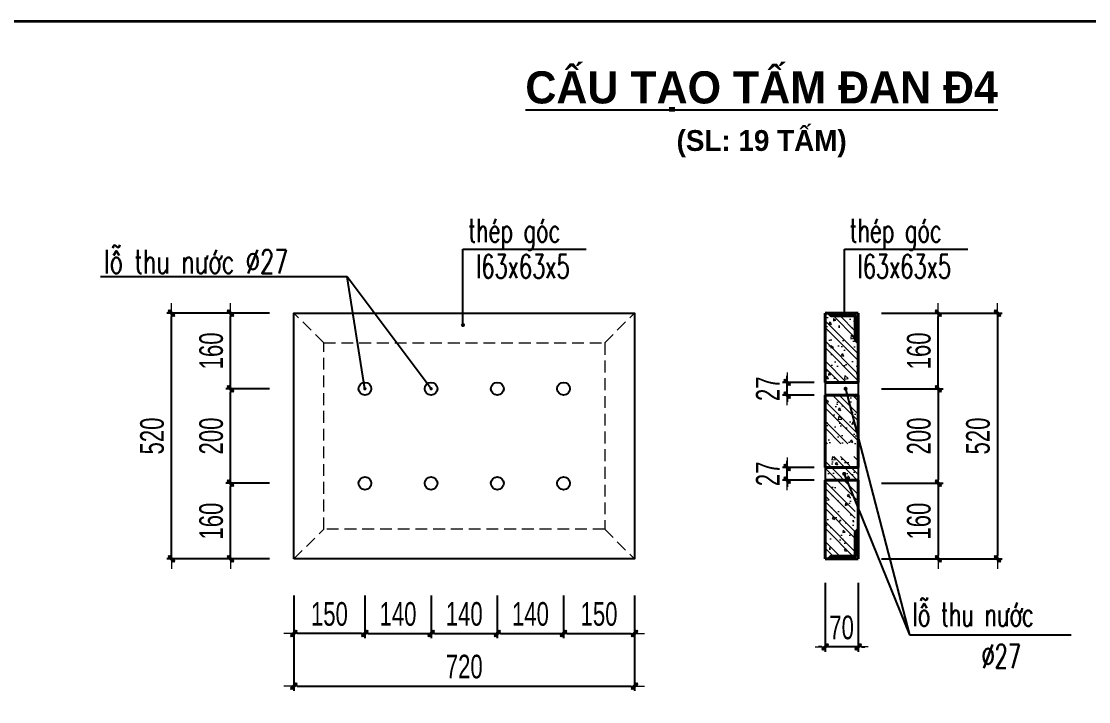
# Model space of a CAD drawing. Header units: inches. Extents: x -676 to 53517, y -16349 to 46516.
# Drawn here: x 31758 to 34014, y 12518 to 13956 of the extents above; entities that cross this region are included whole.
import ezdxf
from ezdxf.enums import TextEntityAlignment as Align

# ---------------------------------------------------------------- set-up
doc = ezdxf.new("R2010")
doc.units = ezdxf.units.IN
doc.header["$MEASUREMENT"] = 0
doc.linetypes.add('HIDDEN', pattern=[0.375, 0.25, -0.125])
doc.layers.add('ENTTNTHIETKE1', color=2, linetype='Continuous')
for name, color, linetype, lineweight in [('LC Dim', 8, 'Continuous', 18), ('LC Hatch', 252, 'Continuous', 9), ('LC MANH DUT', 35, 'HIDDEN', 5), ('LC Net dam2', 6, 'Continuous', 40), ('LC Net thay', 7, 'Continuous', 25), ('LC Text1', 3, 'Continuous', 20), ('LC Text2', 7, 'Continuous', 25), ('THAY', 7, 'Continuous', 25), ('THEP', 1, 'Continuous', 35)]:
    doc.layers.add(name, color=color, linetype=linetype, lineweight=lineweight)
doc.styles.add('Arch-Dim', font='vnsimli.shx', dxfattribs={"width": 0.65})
doc.styles.add('HOATBIF', font='hoatbif.shx', dxfattribs={"width": 0.7})
doc.styles.add('LC 1', font='')
doc.styles.add('LC 3', font='vnsimli.shx', dxfattribs={"width": 0.75})
doc.styles.get('LC 1').set_extended_font_data('.VnAvantH', bold=True)
doc.dimstyles.new('1-100(1-25)', dxfattribs={"dimscale": 25, "dimtxt": 2.5, "dimasz": 0.35, "dimexe": 0.5, "dimexo": 0, "dimgap": 0.8, "dimtad": 1, "dimdec": 0, "dimzin": 0, "dimdsep": 46, "dimtxsty": 'HOATBIF', "dimblk1": 'DOT', "dimblk2": 'DOT', "dimsah": 1, "dimcen": -1, "dimdle": 1, "dimclrd": 256, "dimclre": 256, "dimclrt": 4, "dimadec": 3, "dimazin": 2, "dimtfac": 0.333333, "dimtdec": 0, "dimtix": 1, "dimtmove": 2, "dimatfit": 3, "dimldrblk": 'DOT', "dimfxl": 1, "dimtvp": 0.833333, "dimtolj": 1, "dimtzin": 0, "dimarcsym": 0})

# ---------------------------------------------------------------- blocks, each defined once
blk = doc.blocks.new('*U469')
at = {"layer": 'LC Net thay'}
blk.add_circle((0, 0), 13.5, dxfattribs=at)
blk = doc.blocks.new('*U470')
at = {"layer": 'LC Net thay', "color": 0, "linetype": 'ByBlock', "lineweight": -2, "transparency": 16777216}
for p in [(0, 420), (200, 420), (0, 280), (200, 280), (0, 140), (200, 140), (0, 0), (200, 0)]:
    blk.add_blockref('*U469', p, dxfattribs=at)
blk = doc.blocks.new('DOT')
at = {"layer": 'LC Dim'}
blk.add_line((-3, 0), (3, 0), dxfattribs=at)
at = {"layer": 'LC Dim', "color": 4}
blk.add_line((-1, -1), (1, 1), dxfattribs=at)
blk.add_lwpolyline([(0.5, 1), (-1, -0.5), (-0.5, -1), (1, 0.5)], close=True, dxfattribs=at)
blk = doc.blocks.new('*D477')
at = {"layer": 'Defpoints', "color": 0, "transparency": 16777216}
for p in [(32334.3, 12742.1), (32484.3, 12742.1), (32334.3, 12662.1)]:
    blk.add_point(p, dxfattribs=at)
at = {"layer": 'LC Dim', "lineweight": -2, "transparency": 16777216}
for p, q in [((32334.3, 12742.1), (32334.3, 12652.1)), ((32484.3, 12742.1), (32484.3, 12652.1)), ((32477.3, 12662.1), (32341.3, 12662.1))]:
    blk.add_line(p, q, dxfattribs=at)
at = {"layer": 'LC Dim', "lineweight": -2, "transparency": 16777216, "xscale": 7, "yscale": 7, "zscale": 7, "rotation": 180}
blk.add_blockref('DOT', (32334.3, 12662.1), dxfattribs=at)
at = {"layer": 'LC Dim', "lineweight": -2, "transparency": 16777216, "xscale": 7, "yscale": 7, "zscale": 7}
blk.add_blockref('DOT', (32484.3, 12662.1), dxfattribs=at)
at = {"layer": 'LC Dim', "color": 4, "transparency": 16777216, "insert": (32409.3, 12703.1), "char_height": 50, "attachment_point": 5, "style": 'HOATBIF'}
blk.add_mtext('\\A1;150', dxfattribs=at)
blk = doc.blocks.new('_Dot')
at = {"color": 0, "linetype": 'ByBlock', "lineweight": -2}
blk.add_line((-0.5, 0), (-1, 0), dxfattribs=at)
at = {"color": 0, "linetype": 'ByBlock', "const_width": 0.5}
blk.add_lwpolyline([(-0.25, 0, 1), (0.25, 0, 1)], format="xyb", close=True, dxfattribs=at)
blk = doc.blocks.new('*D478')
at = {"layer": 'Defpoints', "color": 0, "transparency": 16777216}
for p in [(32484.3, 12742.1), (32624.3, 12742.1), (32624.3, 12662.1)]:
    blk.add_point(p, dxfattribs=at)
at = {"layer": 'LC Dim', "lineweight": -2, "transparency": 16777216}
for p, q in [((32484.3, 12742.1), (32484.3, 12652.1)), ((32624.3, 12742.1), (32624.3, 12652.1)), ((32491.3, 12662.1), (32617.3, 12662.1))]:
    blk.add_line(p, q, dxfattribs=at)
at = {"layer": 'LC Dim', "lineweight": -2, "transparency": 16777216, "xscale": 7, "yscale": 7, "zscale": 7, "rotation": 180}
blk.add_blockref('DOT', (32484.3, 12662.1), dxfattribs=at)
at = {"layer": 'LC Dim', "lineweight": -2, "transparency": 16777216, "xscale": 7, "yscale": 7, "zscale": 7}
blk.add_blockref('DOT', (32624.3, 12662.1), dxfattribs=at)
at = {"layer": 'LC Dim', "color": 4, "transparency": 16777216, "insert": (32554.3, 12703.1), "char_height": 50, "attachment_point": 5, "style": 'HOATBIF'}
blk.add_mtext('\\A1;140', dxfattribs=at)
blk = doc.blocks.new('*D479')
at = {"layer": 'Defpoints', "color": 0, "transparency": 16777216}
for p in [(32624.3, 12742.1), (32764.3, 12742.1), (32764.3, 12662.1)]:
    blk.add_point(p, dxfattribs=at)
at = {"layer": 'LC Dim', "lineweight": -2, "transparency": 16777216}
for p, q in [((32624.3, 12742.1), (32624.3, 12652.1)), ((32764.3, 12742.1), (32764.3, 12652.1)), ((32631.3, 12662.1), (32757.3, 12662.1))]:
    blk.add_line(p, q, dxfattribs=at)
at = {"layer": 'LC Dim', "lineweight": -2, "transparency": 16777216, "xscale": 7, "yscale": 7, "zscale": 7, "rotation": 180}
blk.add_blockref('DOT', (32624.3, 12662.1), dxfattribs=at)
at = {"layer": 'LC Dim', "lineweight": -2, "transparency": 16777216, "xscale": 7, "yscale": 7, "zscale": 7}
blk.add_blockref('DOT', (32764.3, 12662.1), dxfattribs=at)
at = {"layer": 'LC Dim', "color": 4, "transparency": 16777216, "insert": (32694.3, 12703.1), "char_height": 50, "attachment_point": 5, "style": 'HOATBIF'}
blk.add_mtext('\\A1;140', dxfattribs=at)
blk = doc.blocks.new('*D480')
at = {"layer": 'Defpoints', "color": 0, "transparency": 16777216}
for p in [(32764.3, 12742.1), (32904.3, 12742.1), (32904.3, 12662.1)]:
    blk.add_point(p, dxfattribs=at)
at = {"layer": 'LC Dim', "lineweight": -2, "transparency": 16777216}
for p, q in [((32764.3, 12742.1), (32764.3, 12652.1)), ((32904.3, 12742.1), (32904.3, 12652.1)), ((32771.3, 12662.1), (32897.3, 12662.1))]:
    blk.add_line(p, q, dxfattribs=at)
at = {"layer": 'LC Dim', "lineweight": -2, "transparency": 16777216, "xscale": 7, "yscale": 7, "zscale": 7, "rotation": 180}
blk.add_blockref('DOT', (32764.3, 12662.1), dxfattribs=at)
at = {"layer": 'LC Dim', "lineweight": -2, "transparency": 16777216, "xscale": 7, "yscale": 7, "zscale": 7}
blk.add_blockref('DOT', (32904.3, 12662.1), dxfattribs=at)
at = {"layer": 'LC Dim', "color": 4, "transparency": 16777216, "insert": (32834.3, 12703.1), "char_height": 50, "attachment_point": 5, "style": 'HOATBIF'}
blk.add_mtext('\\A1;140', dxfattribs=at)
blk = doc.blocks.new('*D481')
at = {"layer": 'Defpoints', "color": 0, "transparency": 16777216}
for p in [(32904.3, 12742.1), (33054.3, 12742.1), (33054.3, 12662.1)]:
    blk.add_point(p, dxfattribs=at)
at = {"layer": 'LC Dim', "lineweight": -2, "transparency": 16777216}
for p, q in [((32904.3, 12742.1), (32904.3, 12652.1)), ((33054.3, 12742.1), (33054.3, 12652.1)), ((32911.3, 12662.1), (33047.3, 12662.1))]:
    blk.add_line(p, q, dxfattribs=at)
at = {"layer": 'LC Dim', "lineweight": -2, "transparency": 16777216, "xscale": 7, "yscale": 7, "zscale": 7, "rotation": 180}
blk.add_blockref('DOT', (32904.3, 12662.1), dxfattribs=at)
at = {"layer": 'LC Dim', "lineweight": -2, "transparency": 16777216, "xscale": 7, "yscale": 7, "zscale": 7}
blk.add_blockref('DOT', (33054.3, 12662.1), dxfattribs=at)
at = {"layer": 'LC Dim', "color": 4, "transparency": 16777216, "insert": (32979.3, 12703.1), "char_height": 50, "attachment_point": 5, "style": 'HOATBIF'}
blk.add_mtext('\\A1;150', dxfattribs=at)
blk = doc.blocks.new('*D482')
at = {"layer": 'Defpoints', "color": 0, "transparency": 16777216}
for p in [(32334.3, 12742.1), (33054.3, 12742.1), (33054.3, 12550.7)]:
    blk.add_point(p, dxfattribs=at)
at = {"layer": 'LC Dim', "lineweight": -2, "transparency": 16777216}
for p, q in [((32334.3, 12742.1), (32334.3, 12540.7)), ((33054.3, 12742.1), (33054.3, 12540.7)), ((32341.3, 12550.7), (33047.3, 12550.7))]:
    blk.add_line(p, q, dxfattribs=at)
at = {"layer": 'LC Dim', "lineweight": -2, "transparency": 16777216, "xscale": 7, "yscale": 7, "zscale": 7, "rotation": 180}
blk.add_blockref('DOT', (32334.3, 12550.7), dxfattribs=at)
at = {"layer": 'LC Dim', "lineweight": -2, "transparency": 16777216, "xscale": 7, "yscale": 7, "zscale": 7}
blk.add_blockref('DOT', (33054.3, 12550.7), dxfattribs=at)
at = {"layer": 'LC Dim', "color": 4, "transparency": 16777216, "insert": (32694.3, 12591.7), "char_height": 50, "attachment_point": 5, "style": 'HOATBIF'}
blk.add_mtext('\\A1;720', dxfattribs=at)
blk = doc.blocks.new('*D483')
at = {"layer": 'Defpoints', "color": 0, "transparency": 16777216}
for p in [(32200.5, 12979.6), (32282.6, 12979.6), (32282.6, 12819.6)]:
    blk.add_point(p, dxfattribs=at)
at = {"layer": 'LC Dim', "lineweight": -2, "transparency": 16777216}
for p, q in [((32282.6, 12979.6), (32190.5, 12979.6)), ((32200.5, 12826.6), (32200.5, 12972.6)), ((32282.6, 12819.6), (32190.5, 12819.6))]:
    blk.add_line(p, q, dxfattribs=at)
at = {"layer": 'LC Dim', "lineweight": -2, "transparency": 16777216, "xscale": 7, "yscale": 7, "zscale": 7}
for p, rotation in [((32200.5, 12979.6), 90), ((32200.5, 12819.6), 270)]:
    blk.add_blockref('DOT', p, dxfattribs=dict(at, rotation=rotation))
at = {"layer": 'LC Dim', "color": 4, "transparency": 16777216, "insert": (32159.5, 12899.6), "char_height": 50, "attachment_point": 5, "rotation": 90, "style": 'HOATBIF'}
blk.add_mtext('\\A1;160', dxfattribs=at)
blk = doc.blocks.new('*D484')
at = {"layer": 'Defpoints', "color": 0, "transparency": 16777216}
for p in [(32200.5, 13179.6), (32282.6, 13179.6), (32282.6, 12979.6)]:
    blk.add_point(p, dxfattribs=at)
at = {"layer": 'LC Dim', "lineweight": -2, "transparency": 16777216}
for p, q in [((32282.6, 13179.6), (32190.5, 13179.6)), ((32200.5, 12986.6), (32200.5, 13172.6)), ((32282.6, 12979.6), (32190.5, 12979.6))]:
    blk.add_line(p, q, dxfattribs=at)
at = {"layer": 'LC Dim', "lineweight": -2, "transparency": 16777216, "xscale": 7, "yscale": 7, "zscale": 7}
for p, rotation in [((32200.5, 13179.6), 90), ((32200.5, 12979.6), 270)]:
    blk.add_blockref('DOT', p, dxfattribs=dict(at, rotation=rotation))
at = {"layer": 'LC Dim', "color": 4, "transparency": 16777216, "insert": (32159.5, 13079.6), "char_height": 50, "attachment_point": 5, "rotation": 90, "style": 'HOATBIF'}
blk.add_mtext('\\A1;200', dxfattribs=at)
blk = doc.blocks.new('*D485')
at = {"layer": 'Defpoints', "color": 0, "transparency": 16777216}
for p in [(32200.5, 13339.6), (32282.6, 13339.6), (32282.6, 13179.6)]:
    blk.add_point(p, dxfattribs=at)
at = {"layer": 'LC Dim', "lineweight": -2, "transparency": 16777216}
for p, q in [((32282.6, 13339.6), (32190.5, 13339.6)), ((32200.5, 13186.6), (32200.5, 13332.6)), ((32282.6, 13179.6), (32190.5, 13179.6))]:
    blk.add_line(p, q, dxfattribs=at)
at = {"layer": 'LC Dim', "lineweight": -2, "transparency": 16777216, "xscale": 7, "yscale": 7, "zscale": 7}
for p, rotation in [((32200.5, 13339.6), 90), ((32200.5, 13179.6), 270)]:
    blk.add_blockref('DOT', p, dxfattribs=dict(at, rotation=rotation))
at = {"layer": 'LC Dim', "color": 4, "transparency": 16777216, "insert": (32159.5, 13259.6), "char_height": 50, "attachment_point": 5, "rotation": 90, "style": 'HOATBIF'}
blk.add_mtext('\\A1;160', dxfattribs=at)
blk = doc.blocks.new('*D486')
at = {"layer": 'Defpoints', "color": 0, "transparency": 16777216}
for p in [(32075.5, 13339.6), (32282.6, 13339.6), (32282.6, 12819.6)]:
    blk.add_point(p, dxfattribs=at)
at = {"layer": 'LC Dim', "lineweight": -2, "transparency": 16777216}
for p, q in [((32282.6, 13339.6), (32065.5, 13339.6)), ((32075.5, 12826.6), (32075.5, 13332.6)), ((32282.6, 12819.6), (32065.5, 12819.6))]:
    blk.add_line(p, q, dxfattribs=at)
at = {"layer": 'LC Dim', "lineweight": -2, "transparency": 16777216, "xscale": 7, "yscale": 7, "zscale": 7}
for p, rotation in [((32075.5, 13339.6), 90), ((32075.5, 12819.6), 270)]:
    blk.add_blockref('DOT', p, dxfattribs=dict(at, rotation=rotation))
at = {"layer": 'LC Dim', "color": 4, "transparency": 16777216, "insert": (32034.5, 13079.6), "char_height": 50, "attachment_point": 5, "rotation": 90, "style": 'HOATBIF'}
blk.add_mtext('\\A1;520', dxfattribs=at)
blk = doc.blocks.new('*D497')
at = {"layer": 'Defpoints', "color": 0, "transparency": 16777216}
for p in [(33457.1, 12769), (33527.1, 12769), (33457.1, 12633.5)]:
    blk.add_point(p, dxfattribs=at)
at = {"layer": 'LC Dim', "lineweight": -2, "transparency": 16777216}
for p, q in [((33457.1, 12769), (33457.1, 12623.5)), ((33527.1, 12769), (33527.1, 12623.5)), ((33450.1, 12633.5), (33443.1, 12633.5)), ((33527.1, 12633.5), (33457.1, 12633.5)), ((33534.1, 12633.5), (33541.1, 12633.5))]:
    blk.add_line(p, q, dxfattribs=at)
at = {"layer": 'LC Dim', "lineweight": -2, "transparency": 16777216, "xscale": 7, "yscale": 7, "zscale": 7}
blk.add_blockref('DOT', (33457.1, 12633.5), dxfattribs=at)
at = {"layer": 'LC Dim', "lineweight": -2, "transparency": 16777216, "xscale": 7, "yscale": 7, "zscale": 7, "rotation": 180}
blk.add_blockref('DOT', (33527.1, 12633.5), dxfattribs=at)
at = {"layer": 'LC Dim', "color": 4, "transparency": 16777216, "insert": (33492.1, 12674.5), "char_height": 50, "attachment_point": 5, "style": 'HOATBIF'}
blk.add_mtext('\\A1;70', dxfattribs=at)
blk = doc.blocks.new('*D533')
at = {"layer": 'Defpoints', "color": 0, "transparency": 16777216}
for p in [(33576.3, 13179.6), (33576.3, 12979.6), (33696.6, 12979.6)]:
    blk.add_point(p, dxfattribs=at)
at = {"layer": 'LC Dim', "lineweight": -2, "transparency": 16777216}
for p, q in [((33576.3, 13179.6), (33706.6, 13179.6)), ((33696.6, 13172.6), (33696.6, 12986.6)), ((33576.3, 12979.6), (33706.6, 12979.6))]:
    blk.add_line(p, q, dxfattribs=at)
at = {"layer": 'LC Dim', "lineweight": -2, "transparency": 16777216, "xscale": 7, "yscale": 7, "zscale": 7}
for p, rotation in [((33696.6, 13179.6), 90), ((33696.6, 12979.6), 270)]:
    blk.add_blockref('DOT', p, dxfattribs=dict(at, rotation=rotation))
at = {"layer": 'LC Dim', "color": 4, "transparency": 16777216, "insert": (33655.6, 13079.6), "char_height": 50, "attachment_point": 5, "rotation": 90, "style": 'HOATBIF'}
blk.add_mtext('\\A1;200', dxfattribs=at)
blk = doc.blocks.new('*D534')
at = {"layer": 'Defpoints', "color": 0, "transparency": 16777216}
for p in [(33576.3, 12979.6), (33576.3, 12819.6), (33696.6, 12819.6)]:
    blk.add_point(p, dxfattribs=at)
at = {"layer": 'LC Dim', "lineweight": -2, "transparency": 16777216}
for p, q in [((33576.3, 12979.6), (33706.6, 12979.6)), ((33696.6, 12972.6), (33696.6, 12826.6)), ((33576.3, 12819.6), (33706.6, 12819.6))]:
    blk.add_line(p, q, dxfattribs=at)
at = {"layer": 'LC Dim', "lineweight": -2, "transparency": 16777216, "xscale": 7, "yscale": 7, "zscale": 7}
for p, rotation in [((33696.6, 12979.6), 90), ((33696.6, 12819.6), 270)]:
    blk.add_blockref('DOT', p, dxfattribs=dict(at, rotation=rotation))
at = {"layer": 'LC Dim', "color": 4, "transparency": 16777216, "insert": (33655.6, 12899.6), "char_height": 50, "attachment_point": 5, "rotation": 90, "style": 'HOATBIF'}
blk.add_mtext('\\A1;160', dxfattribs=at)
blk = doc.blocks.new('*D535')
at = {"layer": 'Defpoints', "color": 0, "transparency": 16777216}
for p in [(33576.3, 13339.6), (33576.3, 12819.6), (33821.6, 12819.6)]:
    blk.add_point(p, dxfattribs=at)
at = {"layer": 'LC Dim', "lineweight": -2, "transparency": 16777216}
for p, q in [((33576.3, 13339.6), (33831.6, 13339.6)), ((33821.6, 13332.6), (33821.6, 12826.6)), ((33576.3, 12819.6), (33831.6, 12819.6))]:
    blk.add_line(p, q, dxfattribs=at)
at = {"layer": 'LC Dim', "lineweight": -2, "transparency": 16777216, "xscale": 7, "yscale": 7, "zscale": 7}
for p, rotation in [((33821.6, 13339.6), 90), ((33821.6, 12819.6), 270)]:
    blk.add_blockref('DOT', p, dxfattribs=dict(at, rotation=rotation))
at = {"layer": 'LC Dim', "color": 4, "transparency": 16777216, "insert": (33780.6, 13079.6), "char_height": 50, "attachment_point": 5, "rotation": 90, "style": 'HOATBIF'}
blk.add_mtext('\\A1;520', dxfattribs=at)
blk = doc.blocks.new('*D536')
at = {"layer": 'Defpoints', "color": 0, "transparency": 16777216}
for p in [(33576.3, 13339.6), (33696.6, 13339.6), (33576.3, 13179.6)]:
    blk.add_point(p, dxfattribs=at)
at = {"layer": 'LC Dim', "lineweight": -2, "transparency": 16777216}
for p, q in [((33576.3, 13339.6), (33706.6, 13339.6)), ((33696.6, 13186.6), (33696.6, 13332.6)), ((33576.3, 13179.6), (33706.6, 13179.6))]:
    blk.add_line(p, q, dxfattribs=at)
at = {"layer": 'LC Dim', "lineweight": -2, "transparency": 16777216, "xscale": 7, "yscale": 7, "zscale": 7}
for p, rotation in [((33696.6, 13339.6), 90), ((33696.6, 13179.6), 270)]:
    blk.add_blockref('DOT', p, dxfattribs=dict(at, rotation=rotation))
at = {"layer": 'LC Dim', "color": 4, "transparency": 16777216, "insert": (33655.6, 13259.6), "char_height": 50, "attachment_point": 5, "rotation": 90, "style": 'HOATBIF'}
blk.add_mtext('\\A1;160', dxfattribs=at)
blk = doc.blocks.new('*D537')
at = {"layer": 'Defpoints', "color": 0, "transparency": 16777216}
for p in [(33377, 13013.1), (33434.1, 13013.1), (33434.1, 12986.1)]:
    blk.add_point(p, dxfattribs=at)
at = {"layer": 'LC Dim', "lineweight": -2, "transparency": 16777216}
for p, q in [((33377, 13020.1), (33377, 13027.1)), ((33434.1, 13013.1), (33367, 13013.1)), ((33377, 12986.1), (33377, 13013.1)), ((33434.1, 12986.1), (33367, 12986.1)), ((33377, 12979.1), (33377, 12972.1))]:
    blk.add_line(p, q, dxfattribs=at)
at = {"layer": 'LC Dim', "lineweight": -2, "transparency": 16777216, "xscale": 7, "yscale": 7, "zscale": 7}
for p, rotation in [((33377, 13013.1), 270), ((33377, 12986.1), 90)]:
    blk.add_blockref('DOT', p, dxfattribs=dict(at, rotation=rotation))
at = {"layer": 'LC Dim', "color": 4, "transparency": 16777216, "insert": (33336, 12999.6), "char_height": 50, "attachment_point": 5, "rotation": 90, "style": 'HOATBIF'}
blk.add_mtext('\\A1;27', dxfattribs=at)
blk = doc.blocks.new('*D538')
at = {"layer": 'Defpoints', "color": 0, "transparency": 16777216}
for p in [(33377, 13193.1), (33434.1, 13193.1), (33434.1, 13166.1)]:
    blk.add_point(p, dxfattribs=at)
at = {"layer": 'LC Dim', "lineweight": -2, "transparency": 16777216}
for p, q in [((33377, 13200.1), (33377, 13207.1)), ((33434.1, 13193.1), (33367, 13193.1)), ((33377, 13166.1), (33377, 13193.1)), ((33434.1, 13166.1), (33367, 13166.1)), ((33377, 13159.1), (33377, 13152.1))]:
    blk.add_line(p, q, dxfattribs=at)
at = {"layer": 'LC Dim', "lineweight": -2, "transparency": 16777216, "xscale": 7, "yscale": 7, "zscale": 7}
for p, rotation in [((33377, 13193.1), 270), ((33377, 13166.1), 90)]:
    blk.add_blockref('DOT', p, dxfattribs=dict(at, rotation=rotation))
at = {"layer": 'LC Dim', "color": 4, "transparency": 16777216, "insert": (33336, 13179.6), "char_height": 50, "attachment_point": 5, "rotation": 90, "style": 'HOATBIF'}
blk.add_mtext('\\A1;27', dxfattribs=at)
blk = doc.blocks.new('khung vpn')
at = {"layer": 'THEP'}
blk.add_lwpolyline([(52555.832, -4234.474), (52502.459, -4234.474), (52502.459, -4196.073), (52555.832, -4196.073)], close=True, dxfattribs=at)
blk = doc.blocks.new('TIEUDE2')
at = {"layer": 'LC Text2', "color": 7, "style": 'LC 1'}
blk.add_attdef('%%UTIªU§Ò', text='', height=3.5, dxfattribs=at).set_placement((0, 0), align=Align.BOTTOM_CENTER)
blk.add_attdef('TL', text='', height=2.2, dxfattribs=at).set_placement((0, -1.8), align=Align.TOP_CENTER)

msp = doc.modelspace()

# ---------------------------------------------------------------- hatches: boundary and pattern name
at = {"layer": 'LC Hatch'}
h = msp.add_hatch(dxfattribs=at)
h.set_pattern_fill('BTCT', color=256, scale=8, angle=270, style=0)
h.set_pattern_definition([(320, (-156246.69, -10038.61), (-5.020171, -57.380815), [6, -66]), (265, (-156246.69, -10038.61), (60.17537, 11.100107), [4.8, -52.8]), (10.4514, (-156247.11, -10043.39), (55.155163, -46.28075), [5.099215, -56.091369]), (316.1842, (-156230.69, -10038.61), (-13.24152, -85.379284), [9, -99]), (6.6356, (-156231.794, -10045.725), (77.92943, -74.773016), [7.648823, -84.13704]), (261.1842, (-156230.69, -10038.61), (77.92949, -74.772956), [7.2, -79.2]), (291, (-156234.69, -10046.61), (-32.209511, -47.752564), [6, -66]), (236, (-156234.69, -10046.61), (58.012004, -19.465227), [4.8, -52.8]), (341.4514, (-156237.375, -10050.59), (25.80244, -67.21781), [5.099215, -56.091369]), (307.5, (-156246.69, -10038.61), (26.6315083, -0.9727884), [0, -52.16, 0, -53.6, 0, -53]), (277.5, (-156246.69, -10038.61), (31.552937, -21.045563), [0, -30.56, 0, -50.96, 0, -20.2]), (237.5, (-156246.69, -10020.77), (-1.8043897, -42.705795), [0, -20, 0, -62.4, 0, -82.8]), (227.5, (-156246.69, -10012.77), (8.0083986, -46.6548935), [0, -26, 0, -41.44, 0, -58.8]), (315, (-156246.69, -10038.61), (21.2132034, 21.2132034), []), (315, (-156246.69, -10052.753), (21.2132034, 21.2132034), [])])
h.paths.add_polyline_path([(33527.1, 13006.1), (33527.1, 13036.1), (33457.1, 13036.1), (33457.1, 12923.1), (33457.1, 12869.6), (33457.1, 12819.6), (33470.4, 12819.6), (33521.1, 12819.6), (33521.1, 12925.9), (33527.1, 12932.6)])
h.paths.add_polyline_path([(33527.1, 13166.1), (33457.1, 13166.1), (33457.1, 13063.1), (33527.1, 13063.1)])
h.paths.add_polyline_path([(33527.1, 13276.6), (33521.1, 13283.3), (33521.1, 13333.6), (33470.4, 13333.6), (33464.1, 13339.6), (33457.1, 13339.6), (33457.1, 13193.1), (33527.1, 13193.1)])

# ---------------------------------------------------------------- linework, layer by layer
at = {"layer": 'LC MANH DUT', "ltscale": 100}
for p, q in [((32397.3, 13276.6, 0), (32334.3, 13339.6, 0)), ((32991.3, 13276.6, 0), (33054.3, 13339.6, 0)), ((32334.3, 12819.6, 0), (32397.3, 12882.6, 0)), ((32991.3, 12882.6, 0), (33054.3, 12819.6, 0))]:
    msp.add_line(p, q, dxfattribs=at)
at = {"layer": 'LC MANH DUT', "ltscale": 100, "elevation": 0}
msp.add_lwpolyline([(32397.3, 12882.6), (32397.3, 13276.6), (32991.3, 13276.6), (32991.3, 12882.6)], close=True, dxfattribs=at)
at = {"layer": 'LC Net dam2'}
for p, q in [((33457.1, 13339.6, 0), (33457.1, 13193.1, 0)), ((33457.1, 13339.6, 0), (33527.1, 13339.6, 0)), ((33527.1, 13339.6, 0), (33527.1, 13193.1, 0)), ((33527.1, 13193.1, 0), (33457.1, 13193.1, 0)), ((33457.1, 13166.1, 0), (33457.1, 13013.1, 0)), ((33527.1, 13166.1, 0), (33457.1, 13166.1, 0)), ((33527.1, 13166.1, 0), (33527.1, 13013.1, 0)), ((33527.1, 13013.1, 0), (33457.1, 13013.1, 0)), ((33457.1, 12986.1, 0), (33457.1, 12873.1, 0)), ((33527.1, 12986.1, 0), (33457.1, 12986.1, 0)), ((33527.1, 12986.1, 0), (33527.1, 12873.1, 0)), ((33457.1, 12956.1, 0), (33457.1, 12819.6, 0)), ((33527.1, 12956.1, 0), (33527.1, 12819.6, 0)), ((33457.1, 12819.6, 0), (33527.1, 12819.6, 0))]:
    msp.add_line(p, q, dxfattribs=at)
at = {"layer": 'LC Net dam2', "elevation": 0}
for points in [[(33527.1, 13276.6), (33521.1, 13283.3), (33521.1, 13333.6), (33470.4, 13333.6), (33464.1, 13339.6)], [(33527.1, 12882.6), (33521.1, 12875.9), (33521.1, 12825.6), (33470.4, 12825.6), (33464.1, 12819.6)]]:
    msp.add_lwpolyline(points, dxfattribs=at)
at = {"layer": 'LC Net thay', "elevation": 0}
msp.add_lwpolyline([(32334.3, 12819.6), (32334.3, 13339.6), (33054.3, 13339.6), (33054.3, 12819.6)], close=True, dxfattribs=at)
at = {"layer": 'THAY'}
for p, q in [((33457.1, 13193.1, 0), (33457.1, 13166.1, 0)), ((33527.1, 13193.1, 0), (33527.1, 13166.1, 0)), ((33457.1, 13013.1, 0), (33457.1, 12986.1, 0)), ((33527.1, 13013.1, 0), (33527.1, 12986.1, 0))]:
    msp.add_line(p, q, dxfattribs=at)

# ---------------------------------------------------------------- block references
at = {"layer": 'ENTTNTHIETKE1', "color": 6, "xscale": 155.7975965401124, "yscale": 155.7975965399017, "zscale": 155.7975965398863}
msp.add_blockref('khung vpn', (-8152749, 667694.6, 0), dxfattribs=at)
at = {"layer": 'LC Net thay', "rotation": 90}
msp.add_blockref('*U470', (32904.3, 12979.6, 0), dxfattribs=at)
at = {"layer": 'LC Text2'}
ref = msp.add_blockref('TIEUDE2', (33323.1, 13762.5, 0), dxfattribs=dict(at, xscale=20.00000117034889, yscale=20.00000117034889, zscale=20.00000117034889, rotation=359.999216292062))
ref.add_attrib('%%UTIªU§Ò', '%%UcÊu t¹o tÊm ®an ®4', dxfattribs={"color": 7, "height": 67.923, "rotation": 359.9992, "style": 'LC 1'}).set_placement((33323.1, 13762.5, 0), align=Align.BOTTOM_CENTER)
ref.add_attrib('TL', '(sl: 19 TÊM)', dxfattribs={"color": 7, "height": 44, "rotation": 359.9992, "style": 'LC 1'}).set_placement((33323.1, 13726.5, 0), align=Align.TOP_CENTER)

# ---------------------------------------------------------------- texts
at = {"layer": 'LC Text1', "style": 'Arch-Dim', "width": 0.65}
for s, p in [('thÐp gãc', (32702.7, 13489.2, 0)), ('thÐp gãc', (33509, 13489.2, 0)), ('l63x63x5', (32719.5, 13413.1, 0)), ('l63x63x5', (33525.8, 13413.1, 0)), ('lç thu n\xadíc', (33642.3, 12677.5, 0)), ('%%C27', (33787.9, 12588.8, 0))]:
    msp.add_text(s, height=50, dxfattribs=at).set_placement(p)
at = {"layer": 'LC Text1', "color": 3, "style": 'LC 3', "width": 0.7}
msp.add_text('lç thu n\xadíc %%C27', height=50, dxfattribs=at).set_placement((31932.6, 13423.5, 0))

# ---------------------------------------------------------------- dimensions: what is measured, and where the dimension line sits
at = {"layer": 'LC Dim'}
for base, p1, p2, angle, picture, middle in [((32075.5, 13339.6, 0), (32282.6, 12819.6, 0), (32282.6, 13339.6, 0), 90, '*D486', (32034.5, 13079.6, 0)), ((32200.5, 13339.6, 0), (32282.6, 13179.6, 0), (32282.6, 13339.6, 0), 90, '*D485', (32159.5, 13259.6, 0)), ((33821.6, 12819.6, 0), (33576.3, 13339.6, 0), (33576.3, 12819.6, 0), 90, '*D535', (33780.6, 13079.6, 0)), ((33696.6, 13339.6, 0), (33576.3, 13179.6, 0), (33576.3, 13339.6, 0), 90, '*D536', (33655.6, 13259.6, 0)), ((32200.5, 13179.6, 0), (32282.6, 12979.6, 0), (32282.6, 13179.6, 0), 90, '*D484', (32159.5, 13079.6, 0)), ((33377, 13193.1, 0), (33434.1, 13166.1, 0), (33434.1, 13193.1, 0), 90, '*D538', (33336, 13179.6, 0)), ((33696.6, 12979.6, 0), (33576.3, 13179.6, 0), (33576.3, 12979.6, 0), 90, '*D533', (33655.6, 13079.6, 0)), ((33377, 13013.1, 0), (33434.1, 12986.1, 0), (33434.1, 13013.1, 0), 90, '*D537', (33336, 12999.6, 0)), ((32200.5, 12979.6, 0), (32282.6, 12819.6, 0), (32282.6, 12979.6, 0), 90, '*D483', (32159.5, 12899.6, 0)), ((33696.6, 12819.6, 0), (33576.3, 12979.6, 0), (33576.3, 12819.6, 0), 90, '*D534', (33655.6, 12899.6, 0)), ((33457.1, 12633.5, 0), (33527.1, 12769, 0), (33457.1, 12769, 0), 180, '*D497', (33492.1, 12674.5, 0)), ((32334.3, 12662.1, 0), (32484.3, 12742.1, 0), (32334.3, 12742.1, 0), 180, '*D477', (32409.3, 12703.1, 0)), ((33054.3, 12550.7, 0), (32334.3, 12742.1, 0), (33054.3, 12742.1, 0), 180, '*D482', (32694.3, 12591.7, 0)), ((32624.3, 12662.1, 0), (32484.3, 12742.1, 0), (32624.3, 12742.1, 0), 180, '*D478', (32554.3, 12703.1, 0)), ((32764.3, 12662.1, 0), (32624.3, 12742.1, 0), (32764.3, 12742.1, 0), 180, '*D479', (32694.3, 12703.1, 0)), ((32904.3, 12662.1, 0), (32764.3, 12742.1, 0), (32904.3, 12742.1, 0), 180, '*D480', (32834.3, 12703.1, 0)), ((33054.3, 12662.1, 0), (32904.3, 12742.1, 0), (33054.3, 12742.1, 0), 180, '*D481', (32979.3, 12703.1, 0))]:
    dim = msp.add_linear_dim(base=base, p1=p1, p2=p2, angle=angle, dimstyle='1-100(1-25)', override={"dimscale": 20}, dxfattribs=at)
    dim.commit()
    dim.dimension.update_dxf_attribs({"geometry": picture, "text_midpoint": middle})

# ---------------------------------------------------------------- leaders
for points, override in [([(32691.7, 13314.3, 0), (32691.7, 13474.6, 0), (32952.4, 13474.6, 0)], {"dimscale": 24}), ([(33498.1, 13334.8, 0), (33498.1, 13474.6, 0), (33758.7, 13474.6, 0)], {"dimscale": 24}), ([(32484.3, 13179.6, 0), (32446.5, 13416.2, 0), (31925.5, 13416.2, 0)], {"dimscale": 20}), ([(32624.3, 13179.6, 0), (32446.5, 13416.2, 0), (31925.5, 13416.2, 0)], {"dimscale": 20}), ([(33500.5, 13179.6, 0), (33635.8, 12659, 0), (33977.8, 12659, 0)], {"dimscale": 24}), ([(33497.5, 12999.6, 0), (33635.8, 12659, 0), (33977.8, 12659, 0)], {"dimscale": 24})]:
    msp.add_leader(points, dimstyle='1-100(1-25)', override=override, dxfattribs=at)

doc.saveas('drawing.dxf')
